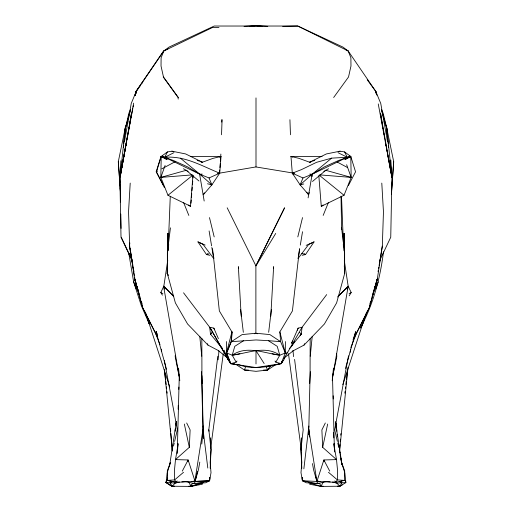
<?xml version="1.0" encoding="UTF-8"?>
<svg xmlns="http://www.w3.org/2000/svg" width="512" height="512" viewBox="0 0 512 512"><rect width="100%" height="100%" fill="white"/><g stroke="black" fill="none" stroke-linecap="round" stroke-linejoin="round"><path stroke-width="0.77" d="M284.595 357.658L293.184 350.797L304.038 345.088L324.403 324.013L336.621 302.893L344.64 273.581L344.64 252.819L341.568 227.834L341.03 196.154M203.386 438.669L201.933 375.648L201.83 338.266M310.17 338.266L310.067 375.648L308.672 434.707M344 250.829L344.147 233.402L343.827 236.55M218.816 350.797L207.962 345.088L187.597 324.013L175.373 302.893L167.36 273.581L167.846 233.402L168.173 236.55M189.504 205.446L190.726 206.342L167.968 195.27L160.832 177.402L161.21 156.461L167.411 151.93L171.962 151.181L185.664 153.952L202.374 162.227L213.056 158.336L221.03 156.454L219.699 173.178L211.878 184.851L203.373 194.733M226.611 341.562C226.541 348.979 225.491 357.715 230.867 363.661L234.81 364.013M301.638 437.798L300.954 449.542L301.83 462.573L300.986 472.646L302.394 480.742L335.59 482.33L344.442 480.403L344.698 470.925L341.568 462.477L340.755 457.779L341.85 464.787M175.264 355.251L175.219 356.819L179.693 379.155M220.858 154.061L220.41 161.235M221.773 122.106L221.843 119.712M273.587 268.294L273.632 266.694L270.797 316.198M350.835 347.533L356.614 332.992L369.203 308L377.338 278.944L382.323 246.106L383.456 211.795L381.792 183.104M178.138 409.242L178.272 405.286M178.816 389.446L178.899 387.072M221.542 134.758L222.074 119.712M312.051 176.563L312.134 174.234L331.654 158.138L347.245 157.267L350.79 156.461L355.552 171.827L348.429 185.504M177.242 453.568L179.251 376.781L163.59 286.227L164.832 287.213M177.536 451.968L177.914 443.347M386.63 129.421L386.694 127.821L383.149 113.254L381.536 109.645M125.043 134.182L125.178 131.002M125.242 129.414L128.851 113.254L130.464 109.645M168.314 275.597L167.13 273.581L167.68 260.032M168.07 250.47L170.278 196.275M179.501 482.054L176.41 482.33L174.618 479.885L174.496 469.92L175.488 459.603L189.318 447.334L190.125 429.939L186.669 422.982M210.182 468.262L211.046 449.542L210.362 437.798M308.89 426.022L303.859 468.838M309.702 383.424L310.355 371.674M130.208 183.104L128.544 211.795L129.677 246.106L134.662 278.944L142.79 308L155.386 332.992L160.006 344.621M120.877 160.768L119.866 177.261L121.011 237.216L132.256 260.954M237.747 364.269C251.597 369.997 267.091 367.13 281.126 363.661L285.306 353.018L285.389 341.562M174.458 486.144L172.109 486.24L170.214 482.95L170.362 480.659M176.038 425.389L176.307 421.472M271.405 309.312L268.666 332.32M391.418 194.317L393.696 161.696L386.694 127.821L381.69 111.13M332.224 380.736L333.478 368.051M391.424 193.248L393.696 161.696M339.686 448.71L339.994 444.723M340.237 441.536L340.422 439.142M340.723 435.155L340.851 433.562M192.941 175.597L190.49 206.342L188.582 204.966M190.976 203.194L191.232 200.038M191.418 197.67L191.731 193.728M191.981 190.573L192.237 187.424M192.486 184.269L192.736 181.114M192.986 177.958L193.178 175.597M219.712 169.99L219.456 173.178L255.885 166.938L294.682 173.306M219.904 167.603L220.218 163.622M284.704 357.069L283.968 359.622L281.126 363.661L255.885 367.539L230.63 363.661L226.451 353.018L231.123 341.683L231.923 331.917L219.354 310.95L213.658 258.477L211.84 247.456M232.16 331.917L231.36 341.683L226.688 353.018L230.867 363.661L236.16 362.163L237.018 361.018M332.307 379.155L348.173 286.227L344.294 260.71M218.963 351.168L218.106 359.789M175.123 431.213L175.347 428.826M175.712 424.845L175.853 423.251M123.648 145.197L123.424 147.565L123.699 146.022M123.802 143.616L125.306 127.821L130.31 111.13M339.674 450.342L348.038 367.232M201.766 444.09L203.251 429.158L203.11 426.022M310.24 356.25L312.205 336.499M168.493 246.861L168.73 244.48M120.179 176.48L125.306 127.821L127.834 121.197M299.526 248.704L292.41 310.95L279.84 331.917L280.64 341.683L285.306 353.018L279.789 355.206C264.365 353.274 246.502 345.05 232.211 355.206L226.688 353.018M291.712 345.722L301.267 334.125L302.08 327.245L326.675 294.605M344.819 393.178L345.005 391.603M345.376 388.461L345.568 386.886M345.843 384.525L346.221 381.382M346.406 379.814L347.245 372.736M208.966 431.251L208.819 429.715L217.786 356.243M170.432 227.834L167.36 252.819L167.36 273.581M330.182 481.85L326.323 481.504L317.414 483.674L306.214 482.758L302.394 480.742L302.688 478.362M129.843 242.976L129.44 246.106L134.336 275.565M178.208 444.019L175.488 459.603L188.134 459.962L195.091 481.414L194.586 483.674L185.677 481.504L181.818 481.85M210.726 447.872L223.27 353.664M350.189 352.288L350.643 349.146M164.838 289.222L163.827 286.227L167.706 260.71M167.68 478.054L167.315 480.403L176.173 482.33L209.37 480.742M169.491 466.33L176.39 421.773M194.854 481.414L203.014 429.158L201.408 371.674M128.461 131.987L128.717 130.419M128.966 128.845L129.222 127.277M129.472 125.702L131.494 113.133L122.323 164.749M302.176 255.29L305.504 254.566L314.061 241.875L308.646 244.499L298.106 258.477L299.667 249.03M300.314 245.101L302.522 231.718M308.109 197.882L312.134 174.234L324.621 166.758L338.566 160.512L347.245 157.267L344.589 151.93L340.038 151.181L326.336 153.952L309.626 162.227L298.938 158.336L290.97 156.454L292.301 173.178L300.122 184.851L308.627 194.733L309.197 192.486M187.885 461.472L188.134 459.962L182.272 471.142M372.026 297.037L375.872 284.864L376.774 279.437M378.067 271.686L378.323 270.138M378.579 268.589L378.842 267.034M379.098 265.485L382.323 246.106M364.659 318.739L362.746 323.904L360.454 328.051C373.126 304.435 380.243 278.278 383.494 251.763M124.518 141.376L131.251 103.437L136.23 91.392L163.834 50.957L169.094 47.066L214.208 26.029L297.792 26.029L342.906 47.066L348.16 50.957L375.77 91.392L380.749 103.437L387.475 141.376M120.237 176.48L122.048 166.31L120.243 176.48L121.568 169.453M199.795 462.08L198.451 469.664L195.091 481.414L191.955 481.446M122.381 164.787L123.098 160.89M123.379 159.328L124.096 155.43M124.378 153.875L125.664 146.854M125.952 145.299L126.662 141.395M126.95 139.84L130.803 118.79M126.752 140.576L119.866 177.261L133.664 103.136M135.258 95.296L135.987 91.392L163.597 50.957L167.904 48.915M121.856 167.898L122.15 166.336M122.886 162.432L123.181 160.87M123.91 156.966L124.205 155.405M124.941 151.501L125.229 149.939M125.965 146.035L126.259 144.474M135.091 95.187L136.23 91.392L135.789 93.734L136.23 91.392L138.394 88.326M348.518 355.834L334.656 429.805L337.389 441.427M135.213 95.309L135.987 91.392L135.098 95.29M130.957 118.003L131.27 116.442M131.578 114.874L132.819 108.614M133.126 107.046L133.44 105.485M120.582 194.317L118.304 161.696L125.306 127.821L125.37 129.421M334.464 451.968L332.512 376.781L336.781 356.819L336.685 353.683M332.499 482.054L335.59 482.33L337.382 479.885L337.504 469.92L336.512 459.603L322.682 447.334L327.661 424.038M166.675 479.558L165.901 482.611L171.866 486.24L190.765 486.4L191.11 484.851M135.699 93.702L136.23 91.392M173.523 446.074L174.246 442.976M174.611 441.427L177.344 429.805L164.358 360.506M193.651 481.056L195.091 481.414L197.466 471.386M297.811 236.909L302.522 217.594M166.714 480.32L166.138 482.611L172.109 486.24L175.475 482.842M226.451 353.018L231.923 331.917M345.453 368.518L355.731 331.597L353.05 339.872M363.405 321.6L342.81 384.634M372.979 293.325L377.338 278.944L369.203 308L354.49 337.088M164.397 187.558L156.205 171.827L160.973 156.461L163.36 156.461M369.862 303.878L370.579 301.6M302.394 480.742L302.246 477.619L302.394 480.742L317.414 483.674L316.909 481.414L323.866 459.962L336.512 459.603L333.792 444.019M245.613 366.662L244.486 370.054L256 371.334L267.514 370.054L275.322 364.89M347.162 289.222L348.173 286.227L351.213 292.538L349.178 295.814M192.448 174.874L160.832 177.402L165.101 165.459M170.17 463.181L167.302 470.925L167.558 480.403L176.41 482.33L177.139 480.928M365.21 317.267L366.029 315.053M375.616 289.248L378.355 281.875M304.038 345.088L304.589 343.642M170.362 462.496L167.104 473.178L166.138 482.611L176.282 483.123M298.106 258.477L298.669 257.037M318.822 175.597L321.274 206.342L344.032 195.27L351.168 177.402L350.79 156.461L344.589 151.93M323.168 215.43L328.346 202.65M303.789 183.955L300.122 184.851L302.97 177.965L312.134 174.234L347.245 157.267L337.984 152.653M374.931 287.053L375.872 284.864M283.898 358.848L302.08 327.245L298.163 328.134L291.597 343.245M291.642 343.136L292.576 340.992M297.235 330.278L298.163 328.134M188.909 486.131L191.002 486.4L192.326 483.398L194.675 483.13M278.125 363.91L281.126 363.661L282.112 361.491M379.507 260.954L390.752 237.216L391.898 177.261L390.835 159.981M162.419 295.162L160.787 292.538L163.488 286.931M257.382 333.76L255.885 333.248L255.885 265.83L284.582 207.795L256 265.83L275.725 233.421M325.331 422.982L321.875 429.939L322.682 447.334M163.571 185.504L156.448 171.827L161.21 156.461L164.755 157.267L167.411 151.93M286.458 353.594L287.162 352.205M323.174 482.195L320.998 486.4L309.606 484.211M365.85 314.182L367.693 310.726M274.982 361.018L275.84 362.163L281.126 363.661L282.56 361.024M275.84 362.163L279.789 355.206L277.222 346.336L268.339 340.666L256 339.949L231.36 341.683L242.125 334.592L256 333.248L269.875 334.592L280.64 341.683L268.339 340.666M281.126 363.661L283.104 360.224M341.638 480.659L341.786 482.95L339.891 486.24L320.998 486.4L308.557 482.566M294.387 341.587L291.565 346.413L289.293 348.666M139.258 87.098L140.557 85.261M141.856 83.418L142.726 82.189M333.658 97.51L348.525 76.986L350.976 66.01L350.893 57.792L348.16 50.957L297.792 26.029L282.707 26.374M270.726 365.792L267.514 370.054L263.546 370.054M204.173 201.03L203.13 194.733L204.57 192.832M268.602 368.896L267.514 370.054L266.387 366.662M300.179 335.283L301.267 334.125L299.61 332.403M222.566 348.774L210.496 334.125L212.154 332.403M210.733 334.125L211.84 332.979M337.69 297.005L348.173 286.227L338.106 296.352M300.134 335.206L301.267 334.125M300.122 184.851L312.134 174.234L309.76 174.106M183.526 472.301L174.618 479.885L167.558 480.403M312.467 181.485L325.766 170.291L328.55 168.755M167.968 195.27L192.621 175.309M322.496 205.446L321.274 206.342L323.181 204.966M207.808 253.696L206.496 254.566L197.939 241.875L205.114 245.056M323.859 171.526L325.766 170.291L351.168 177.402L346.63 164.71M170.214 482.95L172.154 481.696M243.661 340.666L234.778 346.336L232.211 355.206L236.16 362.163M347.245 157.267L346.221 157.875L350.79 156.461L349.51 156.064M345.229 159.539L350.093 156.845M349.133 293.683L351.213 292.538M342.17 484.979L339.891 486.24L337.542 486.144M156.205 171.827L157.606 171.078M161.818 168.838L175.136 161.734M344.762 159.488L350.79 156.461L348.467 157.056M162.49 156.064L161.21 156.461L165.779 157.875L164.755 157.267L174.016 152.653M209.03 177.965L219.699 173.178C201.664 165.926 185.088 155.706 164.755 157.267L199.866 174.234L209.03 177.965L211.878 184.851L207.475 183.776M306.17 245.376L314.061 241.875M293.261 174.445L292.301 173.178L301.504 169.6L316.602 162.31L331.654 158.138M311.11 161.69L309.626 162.227L311.11 161.824M312.589 161.152L314.816 160.346M338.554 151.718L340.038 151.181M231.123 341.683L232.621 341.171M254.381 333.76L255.885 333.248M266.298 366.867L269.19 365.92M219.296 156.915L220.787 156.454L190.483 156.461M219.539 156.915L221.03 156.454M190.765 486.4L203.206 482.566M188.826 482.195L191.002 486.4L203.443 482.566M208.698 253.907L206.496 254.566L209.824 255.29M160.832 177.402L186.227 170.291L188.141 171.526M312.474 463.597L313.549 469.664L316.909 481.414L318.342 481.056M191.002 486.4L202.394 484.211M239.93 353.734L232.211 355.206C247.635 353.274 265.498 345.05 279.789 355.206L272.07 353.734M323.091 486.131L320.998 486.4L319.674 483.398L317.325 483.13M335.718 483.123L345.862 482.611L344.896 473.178L341.357 461.76M244.07 26.362L256 25.6M249.722 26.374L256 26.029L262.278 26.374M202.24 174.106L199.866 174.234L187.373 166.758L173.427 160.512L164.755 157.267M217.318 173.306L219.699 173.178M195.091 481.414L209.606 480.742L211.014 472.646L210.163 462.573L211.046 449.542L208.819 429.715M218.95 27.398L212.557 27.475L163.834 50.957L161.107 57.792L161.024 66.01L163.475 76.986L178.342 97.51M290.97 156.454L292.461 156.902L290.97 156.454L322.074 156.461M248.454 370.054L244.486 370.054L236.032 364.461M315.814 476.787L316.909 481.414L320.045 481.446M165.901 482.611L167.443 482.624M255.885 25.6L267.776 26.362M344.442 480.403L337.382 479.885L328.474 472.301M319.552 174.874L351.168 177.402M234.387 363.968L230.63 363.661L209.69 327.245L183.546 292.8M164.518 157.267L166.867 157.574M210.573 327.392L213.837 328.134L214.458 329.562M160.973 156.461L163.296 157.056M200.89 161.824L202.374 162.227L200.89 161.69M301.837 253.472L305.504 254.566L304.192 253.696M279.142 341.171L280.64 341.683M171.962 151.181L173.446 151.718M197.184 160.346L199.411 161.152M292.301 173.178L302.97 177.965M346.01 49.933L348.16 50.957M197.939 241.875L203.354 244.499M161.882 156.8L167.238 159.488M337.325 162.106L347.142 167.341M161.907 156.845L166.771 159.539M183.45 168.755L186.227 170.291L198.931 180.979M160.787 292.538L162.867 293.683M169.83 484.979L171.539 485.926M339.846 481.696L341.786 482.95M218.586 350.797L227.782 358.15M319.379 175.309L344.032 195.27M180.346 158.138L199.866 174.234L211.878 184.851M222.138 348.102L220.435 346.413L218.016 342.278M163.59 286.227L173.658 296.352M336.525 482.842L339.891 486.24L345.862 482.611L345.286 480.32M163.827 286.227L173.76 296.442M367.206 79.782L375.77 91.392L376.909 95.187M167.13 273.581L168.154 274.778M306.707 192.198L308.627 194.733M203.117 244.499L213.658 258.477M163.238 76.986L178.106 97.51L178.195 99.091M264.147 363.501L256 350.72L256 363.936M209.92 327.245L228.032 359.622L227.482 357.709M144.307 310.726L146.15 314.182M329.728 471.142L323.866 459.962L324.115 461.472M334.854 480.928L335.59 482.33M157.51 337.088L142.79 308L134.662 278.944L139.021 293.325M227.181 207.795L255.885 265.83M121.248 237.216L132.493 260.954M213.837 328.134L218.387 338.65M137.062 287.053L136.128 284.864L139.974 297.037M134.598 277.114L135.885 284.864L138.08 289.978M156.954 333.786L156.032 331.597L166.522 369.286M224.051 350.17L228.032 359.622M183.654 202.65L188.832 215.43M384.166 121.197L386.694 127.821L391.898 177.261L387.354 153.062M207.411 343.642L207.962 345.088M128.64 252.538L133.645 281.875L136.384 289.248M145.971 315.053L146.79 317.267M147.341 318.739L149.254 323.904L141.254 305.466L133.645 281.875M169.702 386.912L147.488 318.528M156.269 331.597L157.485 335.36M141.421 301.6L142.138 303.878M128.877 253.293L129.318 254.822M279.84 331.917L285.306 353.018M209.478 217.594L214.189 236.909M337.754 442.976L338.842 447.622M376.307 93.728L375.77 91.392L376.301 93.702M184.339 424.038L189.318 447.334M378.253 103.917L391.898 177.261L380.506 113.133L382.528 125.702M385.741 144.474L386.035 146.035M386.771 149.939L387.059 151.501M388.301 146.022L388.576 147.565L388.352 145.197M339.936 453.082L339.661 451.514L339.91 453.075M340.205 454.65L340.48 456.211M199.622 174.234L203.13 194.733M340.166 454.637L340.429 456.198M209.107 230.931L211.578 245.882M130.061 248.435L132.902 265.485M133.158 267.034L133.421 268.589M133.677 270.138L133.933 271.686M135.226 279.437L136 284.09M382.778 127.277L383.034 128.845M383.283 130.419L383.917 134.342M316.909 481.414L308.749 429.158L309.53 437.018M335.616 423.334L342.022 464.768M212.474 248.704L213.894 258.477M161.357 349.146L161.696 351.501M164.301 369.594L165.594 379.814M288.486 353.664L301.35 450.246M243.334 332.32L240.595 309.312M203.014 429.158L207.802 468.045M294.598 359.405L303.181 429.715L300.954 449.542L301.818 468.262M209.69 327.245L210.496 334.125M165.779 381.382L166.157 384.525M166.432 386.886L166.618 388.461M166.995 391.603L167.181 393.178M178.522 368.051L179.776 380.736M293.568 356.64L292.966 350.394M341.568 227.834L341.734 229.421M343.27 244.48L343.507 246.861M199.795 336.499L201.76 356.25M241.203 316.198L238.368 266.694L238.413 268.294M164.755 372.736L172.326 450.342M388.198 143.616L386.694 127.821L386.758 129.414M336.147 423.251L336.435 426.438M336.653 428.826L336.877 431.213M337.165 434.394L337.382 436.781M135.603 281.696L135.885 284.864M170.547 428.774L170.733 431.168M170.912 433.562L172.262 451.098M118.304 161.696L120.064 186.15M120.179 187.731L120.576 193.248M335.693 421.472L336.282 430.093M333.549 432.557L333.818 437.952M334.086 443.347L334.317 447.974M201.933 375.648L202.298 383.424M386.822 131.002L386.957 134.182M344.333 265.99L344.64 273.581L344.147 233.402M341.485 196.275L343.533 246.483M344.314 265.613L344.64 273.581M289.926 119.712L290.458 134.758M332.512 376.781L332.563 378.362M333.165 395.782L333.274 398.95M120.102 177.261L120.205 182.861M120.301 187.654L120.576 202.042M120.806 214.035L121.082 228.422M167.846 233.402L168 250.829M256 97.907L256 166.938M209.754 477.619L209.606 480.742L205.786 482.758L194.586 483.674L209.606 480.742L209.754 477.619"/></g></svg>
